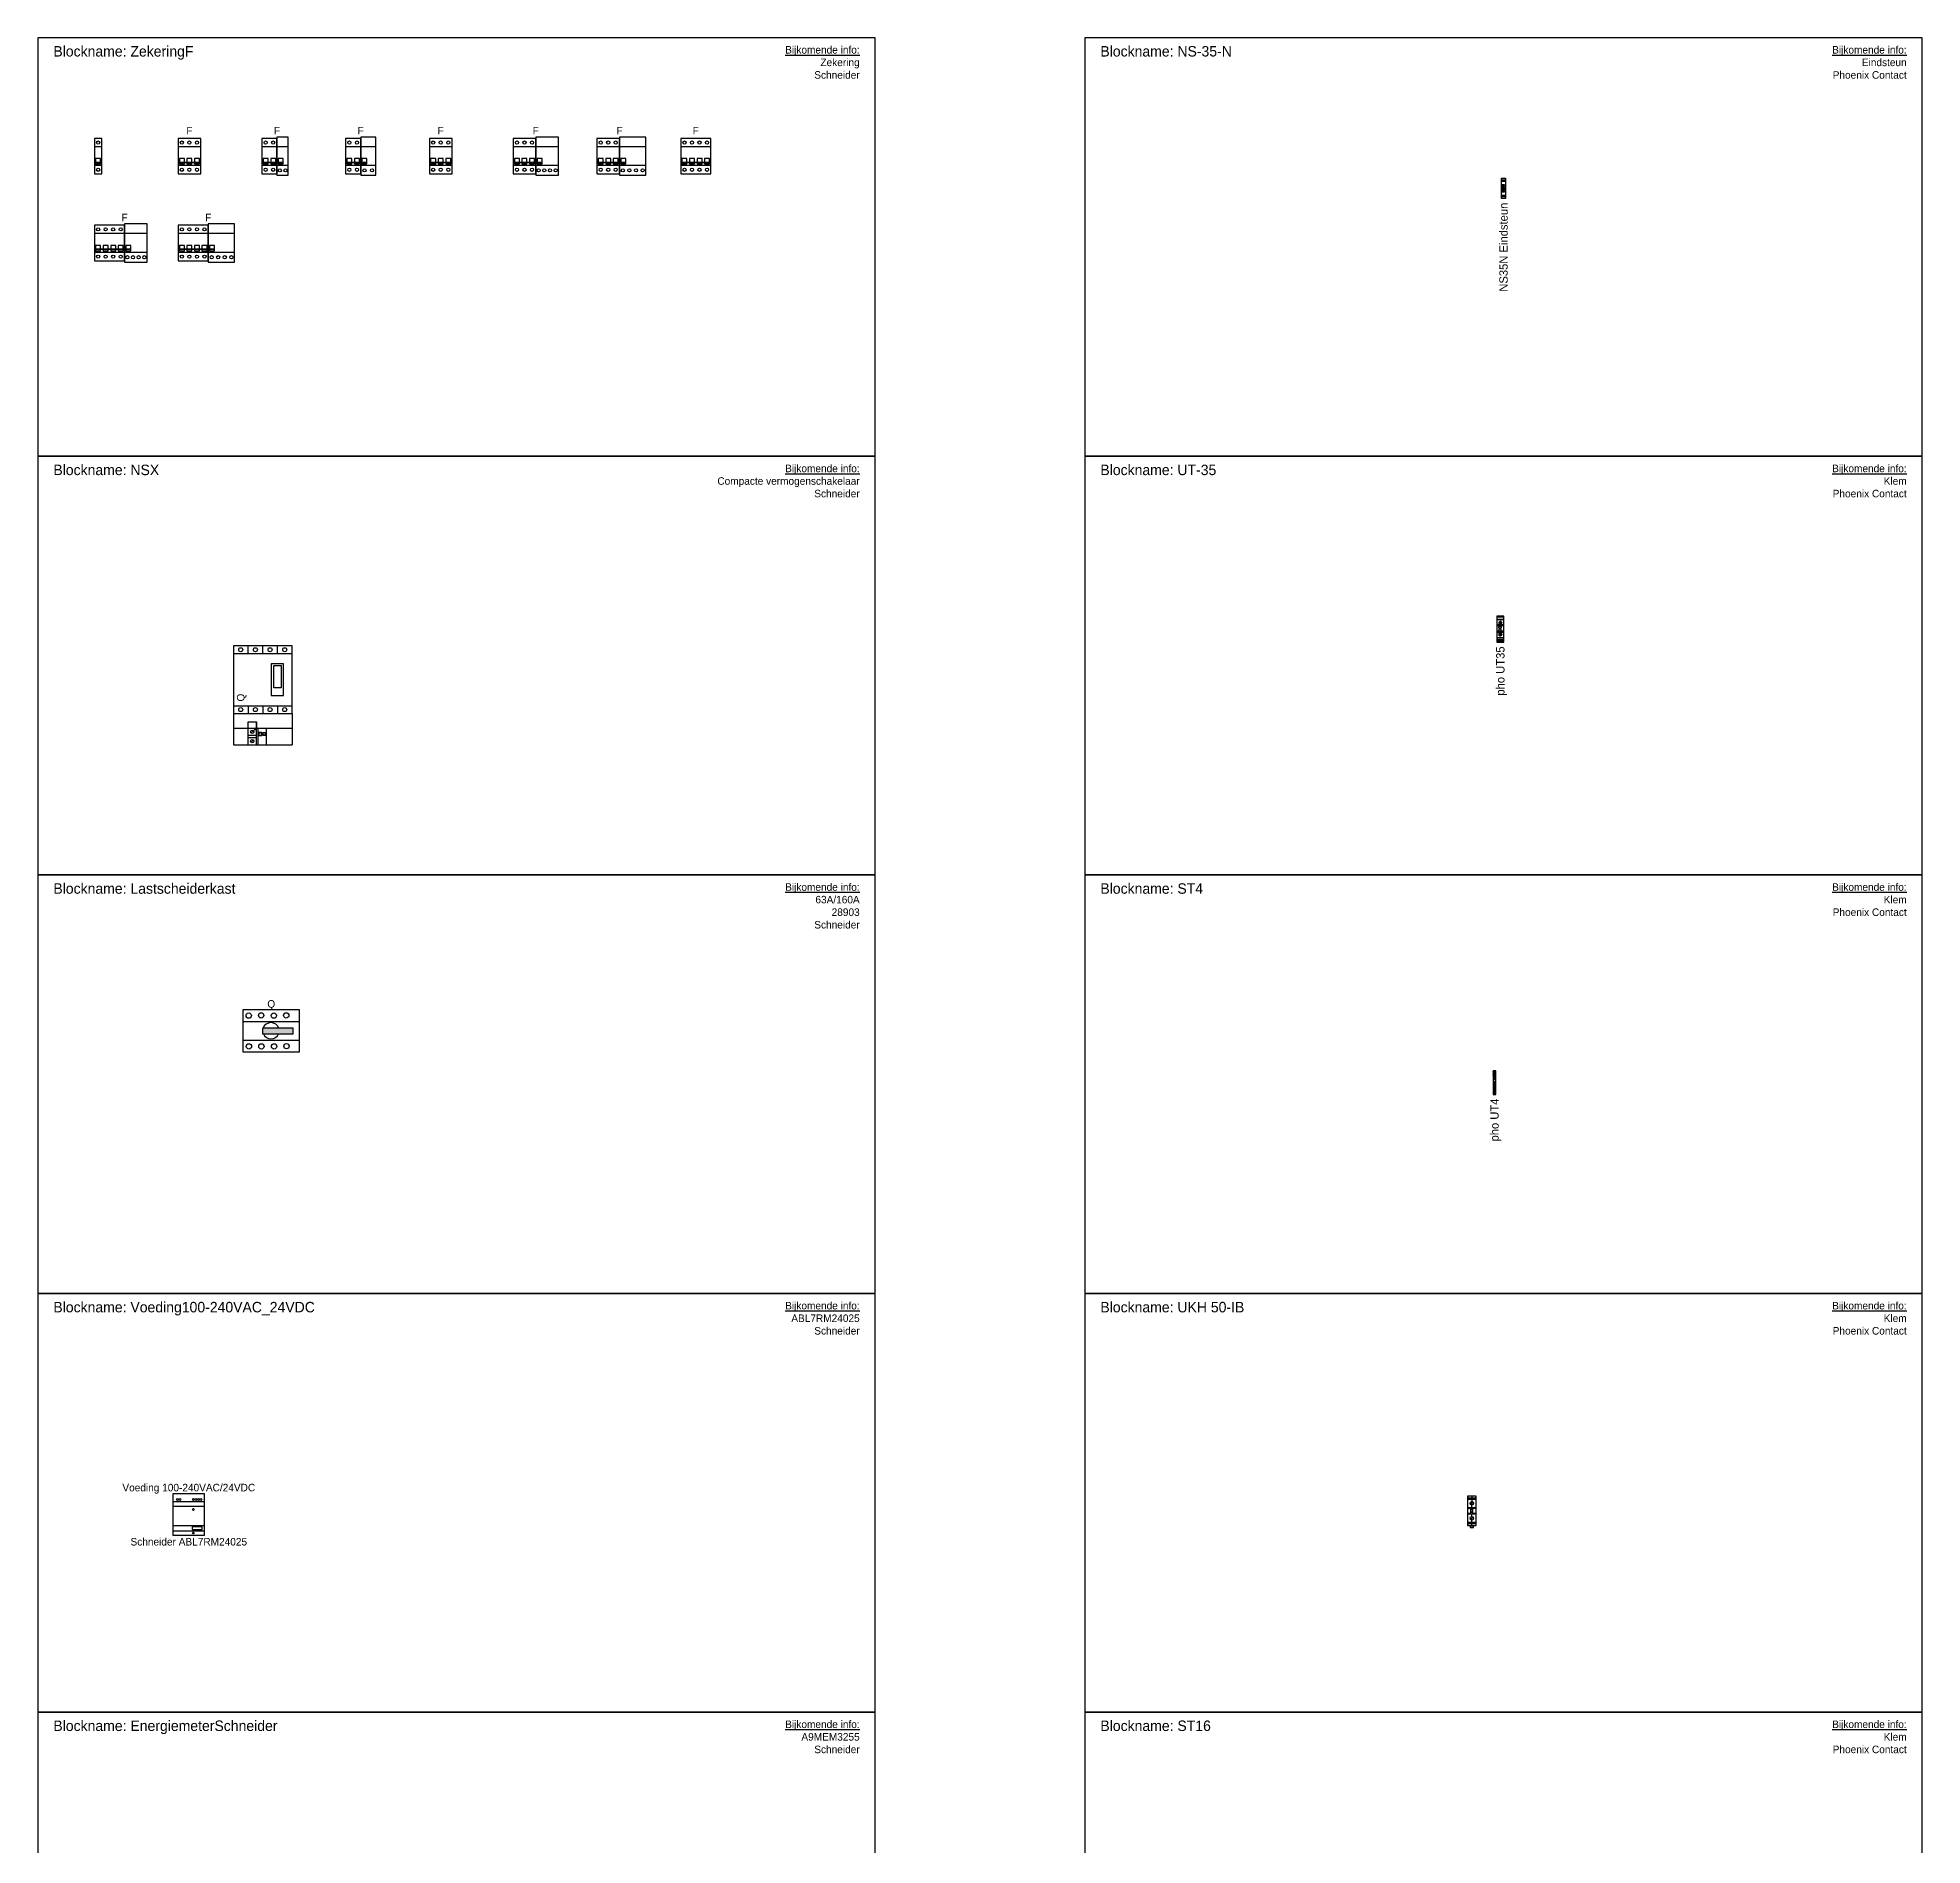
# Model space of a CAD drawing. Header units: millimetres. Extents: x -7152 to 5843, y -5056 to 10205.
# Drawn here: x 0 to 450, y 3768.2 to 4200 of the extents above; entities that cross this region are included whole.
import ezdxf
from ezdxf.enums import TextEntityAlignment as Align

# ---------------------------------------------------------------- set-up
doc = ezdxf.new("R2010")
doc.units = ezdxf.units.MM
doc.linetypes.add('DOT', pattern=[0.639474, 0, -0.319737, 0, -0.319737])
doc.styles.get("Standard").update_dxf_attribs({"font": 'isoplus.shx'})
doc.styles.add('T25', font='isoplus', dxfattribs={"height": 2.5})

# ---------------------------------------------------------------- blocks, each defined once
blk = doc.blocks.new('UT-35')
at = {"color": 7}
for p, q in [((1.6, 2.89), (0, 2.89)), ((0, 2.43), (1.6, 2.43)), ((1.6, 0.79), (0, 0.79)), ((0.53, 1.38), (0.53, 1.38)), ((0.99, 1.84), (0.99, 1.84)), ((1.07, 1.75), (1.07, 1.75)), ((1.6, -0.49), (0, -0.49)), ((1.6, -0.77), (0, -0.77)), ((0, -1.95), (1.6, -1.95)), ((1.6, -2.13), (0, -2.13)), ((0, -2.45), (1.6, -2.45)), ((1.6, -2.81), (0, -2.81)), ((0.53, -1.45), (0.53, -1.45)), ((0.61, -1.54), (0.61, -1.54)), ((0.99, -0.99), (0.99, -0.99)), ((1.07, -1.08), (1.07, -1.08))]:
    blk.add_line(p, q, dxfattribs=at)
for points in [[(0, -3.11), (1.6, -3.11), (1.6, 3.11), (0, 3.11)], [(0.46, 0.25), (0.46, 0.7), (1.03, 0.7), (1.03, 0.25)], [(0.46, -0.4), (1.03, -0.4), (1.03, 0.05), (0.46, 0.05)]]:
    blk.add_lwpolyline(points, close=True, dxfattribs=at)
blk.add_lwpolyline([(1.6, 2.25), (0, 2.25), (0, 1.9), (0, 1.11), (1.6, 1.11)], dxfattribs=at)
for points in [[(0.99, 1.84, 0.831539), (0.53, 1.38)], [(0.99, -0.99, 0.831539), (0.53, -1.45)], [(0.61, -1.54, 0.831539), (1.07, -1.08)]]:
    blk.add_lwpolyline(points, format="xyb", close=True, dxfattribs=at)
blk.add_lwpolyline([(0.61, 1.29), (0.61, 1.29, 0.831539), (1.07, 1.75), (0.61, 1.29)], format="xyb", dxfattribs=at)
for centre in [(0.8, 1.57), (0.8, -1.26)]:
    blk.add_circle(centre, 0.33, dxfattribs=at)
blk = doc.blocks.new('ST-4')
at = {"color": 7, "linetype": 'DOT'}
blk.add_line((0, 1.74), (0, 2.8), dxfattribs=at)
at = {"color": 7}
for p, q in [((0, 2.56), (0.62, 2.56)), ((0.62, 0.94), (0, 0.94)), ((0, 0.79), (0.62, 0.79)), ((0, 0.79), (0.62, 0.79)), ((0, 0.24), (0.62, 0.24)), ((0, 0.1), (0.62, 0.1)), ((0.02, 2.14), (0.02, 2.08)), ((0.49, 1.42), (0.12, 1.42)), ((0.49, 1.31), (0.12, 1.31)), ((0.51, 2.14), (0.51, 1.83)), ((0.51, 2.08), (0.62, 2.08)), ((0, -0.98), (0.62, -0.98)), ((0.62, -2.56), (0, -2.56)), ((0.02, -2.09), (0.02, -2.15)), ((0.55, -0.39), (0.07, -0.39)), ((0.07, -1.5), (0.55, -1.5)), ((0.49, -1.31), (0.12, -1.31)), ((0.49, -1.43), (0.12, -1.43)), ((0.51, -2.15), (0.51, -1.84)), ((0.51, -2.09), (0.62, -2.09))]:
    blk.add_line(p, q, dxfattribs=at)
for points in [[(0.62, 2.8), (0, 2.8), (0, -2.8), (0.62, -2.8)], [(0.55, 1.53), (0.07, 1.53), (0.07, 1.08), (0.55, 1.08)], [(0.07, -1.27), (0.07, -1.09), (0.55, -1.09), (0.55, -1.54), (0.07, -1.54)]]:
    blk.add_lwpolyline(points, close=True, dxfattribs=at)
for points in [[(0.61, 2.26, 0.81868), (0.02, 2.14), (0.14, 2.14)], [(0.14, 2.08), (0.02, 2.08, 0.81868), (0.61, 1.96)], [(0.62, 2.14), (0.51, 2.14, 0.414214), (0.36, 2.29), (0.29, 2.29, 0.414214), (0.14, 2.14), (0.14, 1.86, 0.04037), (0.18, 1.83), (0.51, 1.83)], [(0.61, -1.97, 0.81868), (0.02, -2.09), (0.14, -2.09)], [(0.14, -2.15), (0.02, -2.15, 0.81868), (0.61, -2.27)], [(0.51, -1.84), (0.18, -1.84, 0.04037), (0.14, -1.86), (0.14, -2.15, 0.414214), (0.29, -2.29), (0.36, -2.29, 0.414214), (0.51, -2.15), (0.62, -2.15)]]:
    blk.add_lwpolyline(points, format="xyb", dxfattribs=at)
for points in [[(0.55, 1.49), (0.12, 1.49), (0.07, 1.49)], [(0.49, 1.49), (0.49, 1.2), (0.12, 1.2), (0.12, 1.49)], [(0.62, -0.08), (0.55, -0.08), (0.43, -0.08), (0.18, -0.08), (0.07, -0.08), (0, -0.08)], [(0, -0.88), (0.07, -0.88), (0.18, -0.88), (0.43, -0.88), (0.55, -0.88)], [(0.55, -0.08), (0.55, -0.46), (0.07, -0.46), (0.07, -0.08)], [(0.07, -0.88), (0.07, -0.49), (0.55, -0.49), (0.55, -0.88), (0.62, -0.88)], [(0.43, -0.56), (0.43, -0.51), (0.18, -0.51), (0.18, -0.56), (0.07, -0.56)], [(0.12, -1.5), (0.12, -1.2), (0.49, -1.2), (0.49, -1.5)], [(0.18, -0.39), (0.18, -0.45), (0.43, -0.45), (0.43, -0.39)], [(0.55, -0.56), (0.43, -0.56), (0.18, -0.56)]]:
    blk.add_lwpolyline(points, dxfattribs=at)
for points in [[(0.41, -0.12), (0.2, -0.12, 0.414214), (0.19, -0.13), (0.19, -0.34, 0.414214), (0.2, -0.35), (0.41, -0.35, 0.414214), (0.42, -0.34), (0.42, -0.13, 0.414214)], [(0.42, -0.82), (0.42, -0.61, 0.414214), (0.41, -0.6), (0.2, -0.6, 0.414214), (0.19, -0.61), (0.19, -0.82, 0.414214), (0.2, -0.83), (0.41, -0.83, 0.414214)]]:
    blk.add_lwpolyline(points, format="xyb", close=True, dxfattribs=at)
blk = doc.blocks.new('UKH 50-IB')
at = {"color": 7}
for p, q in [((2.02, 0.71), (0, 0.71)), ((0, 0.65), (0.76, 0.65)), ((0.05, 3.38), (0.05, 2.78)), ((0.05, 3.13), (1.97, 3.13)), ((0.05, 2.98), (1.97, 2.98)), ((0.05, 2.81), (1.97, 2.81)), ((0.67, 1.53), (1.26, 2.12)), ((0.76, 1.44), (1.35, 2.03)), ((0.76, -0.71), (0.76, 0.71)), ((1.01, 3.52), (1.01, 2.2)), ((1.01, 0.71), (1.01, 1.36)), ((1.26, -0.71), (1.26, 0.71)), ((1.26, 0.65), (2.02, 0.65)), ((1.97, 3.38), (1.97, 2.78)), ((0.76, -0.66), (0, -0.66)), ((0, -0.71), (2.02, -0.71)), ((0.05, -2.78), (0.05, -3.38)), ((1.97, -2.81), (0.05, -2.81)), ((1.97, -2.98), (0.05, -2.98)), ((1.97, -3.13), (0.05, -3.13)), ((0.67, -2.03), (1.26, -1.44)), ((0.76, -2.12), (1.35, -1.53)), ((1.01, -1.36), (1.01, -0.71)), ((1.01, -3.53), (1.01, -2.2)), ((2.02, -0.66), (1.26, -0.66)), ((1.97, -2.78), (1.97, -3.38))]:
    blk.add_line(p, q, dxfattribs=at)
at = {"color": 20}
blk.add_line((1.41, -3.7), (0.61, -3.7), dxfattribs=at)
at = {"color": 7}
blk.add_lwpolyline([(0, 3.52), (0, 1.46), (0, -3.53), (2.02, -3.53), (2.02, 3.52)], close=True, dxfattribs=at)
at = {"color": 20}
blk.add_lwpolyline([(0.61, -3.53), (0.61, -3.99), (1.41, -3.99), (1.41, -3.53)], dxfattribs=at)
at = {"color": 7}
for centre in [(1.01, 1.78), (1.01, -1.78)]:
    blk.add_circle(centre, 0.425, dxfattribs=at)
for radius, start, end in [(0.35, 44.4153, 135.5847), (0.26, 15.9424, 164.0576), (0.26, 195.9424, 344.0576), (0.35, 224.4153, 315.5847)]:
    blk.add_arc((1.01, 0), radius, start, end, dxfattribs=at)
blk = doc.blocks.new('NS-35-N')
at = {"color": 7}
for p, q in [((0, 4.46), (0.95, 4.46)), ((0, 4.14), (0.95, 4.14)), ((0.95, 0.72), (0, 0.72)), ((0.95, 0.4), (0, 0.4)), ((0.18, 2.48), (0.77, 2.48)), ((0.77, 2.38), (0.18, 2.38))]:
    blk.add_line(p, q, dxfattribs=at)
for points in [[(0, 0), (0, 4.86), (0.95, 4.86), (0.95, 0)], [(0.62, 2.95), (0.62, 3.28), (0.62, 3.28), (0.62, 3.28), (0.62, 3.3), (0.33, 3.3), (0.33, 3.28), (0.33, 3.28), (0.33, 3.28), (0.33, 2.95), (0.33, 2.95), (0.33, 2.93), (0.62, 2.93), (0.62, 2.95)], [(0.33, 1.91), (0.33, 1.58), (0.33, 1.58), (0.33, 1.58), (0.33, 1.56), (0.62, 1.56), (0.62, 1.58), (0.62, 1.58), (0.62, 1.58), (0.62, 1.91), (0.62, 1.91), (0.62, 1.93), (0.33, 1.93), (0.33, 1.91)]]:
    blk.add_lwpolyline(points, close=True, dxfattribs=at)
for points in [[(0, 3.43), (0.1, 3.43), (0.1, 2.83), (0, 2.83)], [(0, 2.03), (0.1, 2.03), (0.1, 1.43), (0, 1.43)], [(0.95, 3.43), (0.85, 3.43), (0.85, 2.83), (0.95, 2.83)], [(0.95, 2.03), (0.85, 2.03), (0.85, 1.43), (0.95, 1.43)]]:
    blk.add_lwpolyline(points, dxfattribs=at)
for radius in [0.336, 0.3]:
    blk.add_circle((0.48, 2.43), radius, dxfattribs=at)
blk = doc.blocks.new('Voeding100-240VAC_24VDC')
at = {"linetype": 'Continuous'}
for p, q in [((0, 3.12), (7.41, 3.12)), ((0, 1.99), (7.41, 1.99)), ((0, -2.63), (7.41, -2.63)), ((0, -3.87), (7.41, -3.87))]:
    blk.add_line(p, q, dxfattribs=at)
for points in [[(0, 5), (7.4, 5), (7.4, -5), (0, -5)], [(4.48, -3.58), (6.87, -3.58), (6.87, -2.92), (4.48, -2.92)]]:
    blk.add_lwpolyline(points, close=True, dxfattribs=at)
for centre in [(0.96, 3.59), (1.56, 3.59), (4.79, 3.59), (4.79, 1.19), (5.39, 3.59), (5.99, 3.59), (6.59, 3.59), (4.79, -4.43)]:
    blk.add_circle(centre, 0.216, dxfattribs=at)
at = {"color": 1, "linetype": 'Continuous'}
blk.add_attdef('NAAMB', text='', height=1.8, dxfattribs=at).set_placement((3.7, 5), align=Align.BOTTOM_CENTER)
blk.add_attdef('NAAMO', text='', height=1.8, dxfattribs=at).set_placement((3.7, -5.6), align=Align.TOP_CENTER)
blk = doc.blocks.new('iC60H-1P')
at = {"color": 0}
for p, q in [((1.8, 2.25), (0, 2.25)), ((1.8, -2.25), (0, -2.25))]:
    blk.add_line(p, q, dxfattribs=at)
blk.add_lwpolyline([(0, -4.25), (1.8, -4.25), (1.8, 4.25), (0, 4.25)], close=True, dxfattribs=at)
at = {"color": 0, "const_width": 0.4}
blk.add_lwpolyline([(0.3, -1.5), (1.5, -1.5)], dxfattribs=at)
at = {"color": 0, "linetype": 'Continuous'}
blk.add_lwpolyline([(0.3, -1.87), (1.5, -1.87), (1.5, -0.58), (0.3, -0.58)], close=True, dxfattribs=at)
at = {"color": 0}
for centre in [(0.9, 3.25), (0.9, -3.25)]:
    blk.add_circle(centre, 0.375, dxfattribs=at)
blk = doc.blocks.new('*U305')
at = {"color": 7}
blk.add_blockref('iC60H-1P', (0, 0), dxfattribs=at)
at = {"linetype": 'Continuous'}
blk.add_blockref('iC60H-1P', (0, 0), dxfattribs=at)
at = {"color": 1, "linetype": 'Continuous'}
blk.add_attdef('F1PBV', text='', height=1.8, rotation=90, dxfattribs=at).set_placement((0.9, 5.25), align=Align.MIDDLE_LEFT)
blk.add_attdef('F1PBH', text='', height=1.8, dxfattribs=at).set_placement((0.9, 4.65), align=Align.BOTTOM_CENTER)
blk.add_attdef('F1POH', text='', height=1.8, dxfattribs=at).set_placement((0.9, -5.25), align=Align.TOP_CENTER)
blk.add_attdef('F1POV', text='', height=1.8, rotation=90, dxfattribs=at).set_placement((0.9, -5.25), align=Align.MIDDLE_RIGHT)
blk = doc.blocks.new('iC60H-3P')
at = {"color": 0}
for p, q in [((5.4, 2.25), (0, 2.25)), ((5.4, -2.25), (0, -2.25))]:
    blk.add_line(p, q, dxfattribs=at)
blk.add_lwpolyline([(0, -4.25), (5.4, -4.25), (5.4, 4.25), (0, 4.25)], close=True, dxfattribs=at)
at = {"color": 0, "const_width": 0.4}
blk.add_lwpolyline([(0.3, -1.5), (5.1, -1.5)], dxfattribs=at)
at = {"color": 0, "linetype": 'Continuous'}
for points in [[(0.3, -1.87), (1.5, -1.87), (1.5, -0.58), (0.3, -0.58)], [(2.1, -1.87), (3.3, -1.87), (3.3, -0.58), (2.1, -0.58)], [(3.9, -1.87), (5.1, -1.87), (5.1, -0.58), (3.9, -0.58)]]:
    blk.add_lwpolyline(points, close=True, dxfattribs=at)
at = {"color": 0}
for centre in [(0.9, 3.25), (2.7, 3.25), (4.5, 3.25), (0.9, -3.25), (2.7, -3.25), (4.5, -3.25)]:
    blk.add_circle(centre, 0.375, dxfattribs=at)
blk = doc.blocks.new('*U308')
at = {"color": 7}
blk.add_blockref('iC60H-3P', (0, 0), dxfattribs=at)
at = {"color": 1, "linetype": 'Continuous'}
blk.add_attdef('F3PBV', text='', height=1.8, rotation=90, dxfattribs=at).set_placement((2.7, 5.25), align=Align.MIDDLE_LEFT)
blk.add_attdef('F3PBH', text='', height=1.8, dxfattribs=at).set_placement((2.7, 4.65), align=Align.BOTTOM_CENTER)
blk.add_attdef('F3POH', text='', height=1.8, dxfattribs=at).set_placement((2.7, -5.25), align=Align.TOP_CENTER)
blk.add_attdef('F3POV', text='', height=1.8, rotation=90, dxfattribs=at).set_placement((2.7, -5.25), align=Align.MIDDLE_RIGHT)
blk = doc.blocks.new('iC60H-2P')
at = {"color": 0}
for p, q in [((3.6, 2.25), (0, 2.25)), ((3.6, -2.25), (0, -2.25))]:
    blk.add_line(p, q, dxfattribs=at)
blk.add_lwpolyline([(0, -4.25), (3.6, -4.25), (3.6, 4.25), (0, 4.25)], close=True, dxfattribs=at)
at = {"color": 0, "const_width": 0.4}
blk.add_lwpolyline([(0.3, -1.5), (3.3, -1.5)], dxfattribs=at)
at = {"color": 0, "linetype": 'Continuous'}
for points in [[(0.3, -1.87), (1.5, -1.87), (1.5, -0.58), (0.3, -0.58)], [(2.1, -1.87), (3.3, -1.87), (3.3, -0.58), (2.1, -0.58)]]:
    blk.add_lwpolyline(points, close=True, dxfattribs=at)
at = {"color": 0}
for centre in [(0.9, 3.25), (2.7, 3.25), (0.9, -3.25), (2.7, -3.25)]:
    blk.add_circle(centre, 0.375, dxfattribs=at)
blk = doc.blocks.new('iC60-25A-2P')
at = {"color": 0}
for p, q in [((2.7, 2.25), (0, 2.25)), ((2.7, -2.25), (0, -2.25))]:
    blk.add_line(p, q, dxfattribs=at)
blk.add_lwpolyline([(0, -4.55), (2.7, -4.55), (2.7, 4.55), (0, 4.55)], close=True, dxfattribs=at)
at = {"color": 0, "const_width": 0.4}
blk.add_lwpolyline([(0.3, -1.5), (1.5, -1.5)], dxfattribs=at)
at = {"color": 0, "linetype": 'Continuous'}
blk.add_lwpolyline([(0.3, -1.87), (1.5, -1.87), (1.5, -0.58), (0.3, -0.58)], close=True, dxfattribs=at)
at = {"color": 0}
for centre in [(0.68, -3.4), (2.03, -3.4)]:
    blk.add_circle(centre, 0.375, dxfattribs=at)
blk = doc.blocks.new('*U306')
at = {"color": 0}
blk.add_blockref('iC60-25A-2P', (3.6, 0), dxfattribs=at)
at = {"color": 7}
blk.add_blockref('iC60H-2P', (0, 0), dxfattribs=at)
at = {"color": 1, "linetype": 'Continuous'}
blk.add_attdef('F2PBVDK', text='', height=1.8, rotation=90, dxfattribs=at).set_placement((3.6, 5.25), align=Align.MIDDLE_LEFT)
blk.add_attdef('F2PBHDK', text='', height=1.8, dxfattribs=at).set_placement((3.6, 4.65), align=Align.BOTTOM_CENTER)
blk.add_attdef('F2POHDK', text='', height=1.8, dxfattribs=at).set_placement((3.6, -5.25), align=Align.TOP_CENTER)
blk.add_attdef('F2POVDK', text='', height=1.8, rotation=90, dxfattribs=at).set_placement((3.6, -5.25), align=Align.MIDDLE_RIGHT)
blk = doc.blocks.new('iC60A-2p-40A-63A')
at = {"color": 0}
for p, q in [((3.6, 2.25), (0, 2.25)), ((3.6, -2.25), (0, -2.25))]:
    blk.add_line(p, q, dxfattribs=at)
blk.add_lwpolyline([(0, -4.55), (3.6, -4.55), (3.6, 4.55), (0, 4.55)], close=True, dxfattribs=at)
at = {"color": 0, "const_width": 0.4}
blk.add_lwpolyline([(0.3, -1.5), (1.5, -1.5)], dxfattribs=at)
at = {"color": 0, "linetype": 'Continuous'}
blk.add_lwpolyline([(0.3, -1.87), (1.5, -1.87), (1.5, -0.58), (0.3, -0.58)], close=True, dxfattribs=at)
at = {"color": 0}
for centre in [(0.9, -3.4), (2.7, -3.4)]:
    blk.add_circle(centre, 0.375, dxfattribs=at)
blk = doc.blocks.new('*U307')
at = {"color": 7}
for name, p in [('iC60A-2p-40A-63A', (3.6, 0)), ('iC60H-2P', (0, 0))]:
    blk.add_blockref(name, p, dxfattribs=at)
at = {"color": 1, "linetype": 'Continuous'}
blk.add_attdef('F2PBVDG', text='', height=1.8, rotation=90, dxfattribs=at).set_placement((3.6, 5.25), align=Align.MIDDLE_LEFT)
blk.add_attdef('F2PBHDG', text='', height=1.8, dxfattribs=at).set_placement((3.6, 4.65), align=Align.BOTTOM_CENTER)
blk.add_attdef('F2POHDG', text='', height=1.8, dxfattribs=at).set_placement((3.6, -5.25), align=Align.TOP_CENTER)
blk.add_attdef('F2POVDG', text='', height=1.8, rotation=90, dxfattribs=at).set_placement((3.6, -5.25), align=Align.MIDDLE_RIGHT)
blk = doc.blocks.new('iC60-25A-3P')
at = {"linetype": 'Continuous'}
h = blk.add_hatch(dxfattribs=at)
h.set_pattern_fill('ANGLE', color=253)
h.set_pattern_definition([(0, (0, 0), (0, 6.985), [5.08, -1.905]), (90, (0, 0), (-6.985, 4e-16), [5.08, -1.905])])
h.paths.add_polyline_path([(1.05, -3.4, 1), (0.3, -3.4, 1)])
at = {"color": 0}
for p, q in [((5.4, 2.25), (0, 2.25)), ((5.4, -2.25), (0, -2.25))]:
    blk.add_line(p, q, dxfattribs=at)
blk.add_lwpolyline([(0, -4.55), (5.4, -4.55), (5.4, 4.55), (0, 4.55)], close=True, dxfattribs=at)
at = {"color": 0, "const_width": 0.4}
blk.add_lwpolyline([(0.3, -1.5), (1.5, -1.5)], dxfattribs=at)
at = {"color": 0, "linetype": 'Continuous'}
blk.add_lwpolyline([(0.3, -1.87), (1.5, -1.87), (1.5, -0.58), (0.3, -0.58)], close=True, dxfattribs=at)
at = {"color": 0}
for centre in [(0.68, -3.4), (2.03, -3.4), (3.38, -3.4), (4.73, -3.4)]:
    blk.add_circle(centre, 0.375, dxfattribs=at)
blk = doc.blocks.new('*U309')
at = {"color": 7}
for name, p in [('iC60-25A-3P', (5.4, 0)), ('iC60H-3P', (0, 0))]:
    blk.add_blockref(name, p, dxfattribs=at)
at = {"color": 1, "linetype": 'Continuous'}
blk.add_attdef('F3PBVDK', text='', height=1.8, rotation=90, dxfattribs=at).set_placement((5.4, 5.25), align=Align.MIDDLE_LEFT)
blk.add_attdef('F3PBHDK', text='', height=1.8, dxfattribs=at).set_placement((5.4, 4.65), align=Align.BOTTOM_CENTER)
blk.add_attdef('F3POHDK', text='', height=1.8, dxfattribs=at).set_placement((5.4, -5.25), align=Align.TOP_CENTER)
blk.add_attdef('F3POVDK', text='', height=1.8, rotation=90, dxfattribs=at).set_placement((5.4, -5.25), align=Align.MIDDLE_RIGHT)
blk = doc.blocks.new('iC60A-39-40A-63A')
at = {"color": 0}
for p, q in [((6.3, 2.25), (0, 2.25)), ((6.3, -2.25), (0, -2.25))]:
    blk.add_line(p, q, dxfattribs=at)
blk.add_lwpolyline([(0, -4.55), (6.3, -4.55), (6.3, 4.55), (0, 4.55)], close=True, dxfattribs=at)
at = {"color": 0, "const_width": 0.4}
blk.add_lwpolyline([(0.3, -1.5), (1.5, -1.5)], dxfattribs=at)
at = {"color": 0, "linetype": 'Continuous'}
blk.add_lwpolyline([(0.3, -1.87), (1.5, -1.87), (1.5, -0.58), (0.3, -0.58)], close=True, dxfattribs=at)
at = {"color": 0}
for centre in [(0.79, -3.4), (2.36, -3.4), (3.94, -3.4), (5.51, -3.4)]:
    blk.add_circle(centre, 0.375, dxfattribs=at)
blk = doc.blocks.new('*U304')
at = {"color": 7, "linetype": 'Continuous'}
blk.add_blockref('iC60A-39-40A-63A', (5.4, 0), dxfattribs=at)
at = {"color": 7}
blk.add_blockref('iC60H-3P', (0, 0), dxfattribs=at)
at = {"color": 1, "linetype": 'Continuous'}
blk.add_attdef('F3PBVDG', text='', height=1.8, rotation=90, dxfattribs=at).set_placement((5.4, 5.25), align=Align.MIDDLE_LEFT)
blk.add_attdef('F3PBHDG', text='', height=1.8, dxfattribs=at).set_placement((5.4, 4.65), align=Align.BOTTOM_CENTER)
blk.add_attdef('F3POHDG', text='', height=1.8, dxfattribs=at).set_placement((5.4, -5.25), align=Align.TOP_CENTER)
blk.add_attdef('F3POVDG', text='', height=1.8, rotation=90, dxfattribs=at).set_placement((5.4, -5.25), align=Align.MIDDLE_RIGHT)
blk = doc.blocks.new('iC60H-4P')
at = {"color": 0}
for p, q in [((7.2, 2.25), (0, 2.25)), ((7.2, -2.25), (0, -2.25))]:
    blk.add_line(p, q, dxfattribs=at)
blk.add_lwpolyline([(0, -4.25), (7.2, -4.25), (7.2, 4.25), (0, 4.25)], close=True, dxfattribs=at)
at = {"color": 0, "const_width": 0.4}
blk.add_lwpolyline([(0.3, -1.5), (6.9, -1.5)], dxfattribs=at)
at = {"color": 0, "linetype": 'Continuous'}
for points in [[(0.3, -1.87), (1.5, -1.87), (1.5, -0.58), (0.3, -0.58)], [(2.1, -1.87), (3.3, -1.87), (3.3, -0.58), (2.1, -0.58)], [(3.9, -1.87), (5.1, -1.87), (5.1, -0.58), (3.9, -0.58)], [(5.7, -1.87), (6.9, -1.87), (6.9, -0.58), (5.7, -0.58)]]:
    blk.add_lwpolyline(points, close=True, dxfattribs=at)
at = {"color": 0}
for centre in [(0.9, 3.25), (2.7, 3.25), (4.5, 3.25), (6.3, 3.25), (0.9, -3.25), (2.7, -3.25), (4.5, -3.25), (6.3, -3.25)]:
    blk.add_circle(centre, 0.375, dxfattribs=at)
blk = doc.blocks.new('*U310')
at = {"color": 7}
blk.add_blockref('iC60H-4P', (0, 0), dxfattribs=at)
at = {"color": 1, "linetype": 'Continuous'}
blk.add_attdef('F4PBV', text='', height=1.8, rotation=90, dxfattribs=at).set_placement((3.6, 5.25), align=Align.MIDDLE_LEFT)
blk.add_attdef('F4PBH', text='', height=1.8, dxfattribs=at).set_placement((3.6, 4.65), align=Align.BOTTOM_CENTER)
blk.add_attdef('F4POH', text='', height=1.8, dxfattribs=at).set_placement((3.6, -5.25), align=Align.TOP_CENTER)
blk.add_attdef('F4POV', text='', height=1.8, rotation=90, dxfattribs=at).set_placement((3.6, -5.25), align=Align.MIDDLE_RIGHT)
blk = doc.blocks.new('iC60-25A-4P')
at = {"color": 0}
for p, q in [((5.4, 2.25), (0, 2.25)), ((5.4, -2.25), (0, -2.25))]:
    blk.add_line(p, q, dxfattribs=at)
blk.add_lwpolyline([(0, -4.55), (5.4, -4.55), (5.4, 4.55), (0, 4.55)], close=True, dxfattribs=at)
at = {"color": 0, "const_width": 0.4}
blk.add_lwpolyline([(0.3, -1.5), (1.5, -1.5)], dxfattribs=at)
at = {"color": 0, "linetype": 'Continuous'}
blk.add_lwpolyline([(0.3, -1.87), (1.5, -1.87), (1.5, -0.58), (0.3, -0.58)], close=True, dxfattribs=at)
at = {"color": 0}
for centre in [(0.68, -3.4), (2.03, -3.4), (3.38, -3.4), (4.73, -3.4)]:
    blk.add_circle(centre, 0.375, dxfattribs=at)
blk = doc.blocks.new('*U311')
at = {"color": 0}
blk.add_blockref('iC60-25A-4P', (7.2, 0), dxfattribs=at)
at = {"color": 7}
blk.add_blockref('iC60H-4P', (0, 0), dxfattribs=at)
at = {"color": 1, "linetype": 'Continuous'}
blk.add_attdef('F4PBVDK', text='', height=1.8, rotation=90, dxfattribs=at).set_placement((7.2, 5.25), align=Align.MIDDLE_LEFT)
blk.add_attdef('F4PBHDK', text='', height=1.8, dxfattribs=at).set_placement((7.2, 4.65), align=Align.BOTTOM_CENTER)
blk.add_attdef('F4POHDK', text='', height=1.8, dxfattribs=at).set_placement((7.2, -5.25), align=Align.TOP_CENTER)
blk.add_attdef('F4POVDK', text='', height=1.8, rotation=90, dxfattribs=at).set_placement((7.2, -5.25), align=Align.MIDDLE_RIGHT)
blk = doc.blocks.new('iC60A-4p-40A-63A')
at = {"color": 0}
for p, q in [((6.3, 2.25), (0, 2.25)), ((6.3, -2.25), (0, -2.25))]:
    blk.add_line(p, q, dxfattribs=at)
blk.add_lwpolyline([(0, -4.55), (6.3, -4.55), (6.3, 4.55), (0, 4.55)], close=True, dxfattribs=at)
at = {"color": 0, "const_width": 0.4}
blk.add_lwpolyline([(0.3, -1.5), (1.5, -1.5)], dxfattribs=at)
at = {"color": 0, "linetype": 'Continuous'}
blk.add_lwpolyline([(0.3, -1.87), (1.5, -1.87), (1.5, -0.58), (0.3, -0.58)], close=True, dxfattribs=at)
at = {"color": 0}
for centre in [(0.79, -3.4), (2.36, -3.4), (3.94, -3.4), (5.51, -3.4)]:
    blk.add_circle(centre, 0.375, dxfattribs=at)
blk = doc.blocks.new('*U312')
at = {"color": 0}
blk.add_blockref('iC60A-4p-40A-63A', (7.2, 0), dxfattribs=at)
at = {"color": 7}
blk.add_blockref('iC60H-4P', (0, 0), dxfattribs=at)
at = {"color": 1, "linetype": 'Continuous'}
blk.add_attdef('F4PBVDG', text='', height=1.8, rotation=90, dxfattribs=at).set_placement((7.2, 5.25), align=Align.MIDDLE_LEFT)
blk.add_attdef('F4PBHDG', text='', height=1.8, dxfattribs=at).set_placement((7.2, 4.65), align=Align.BOTTOM_CENTER)
blk.add_attdef('F4POHDG', text='', height=1.8, dxfattribs=at).set_placement((7.2, -5.25), align=Align.TOP_CENTER)
blk.add_attdef('F4POVDG', text='', height=1.8, rotation=90, dxfattribs=at).set_placement((7.2, -5.25), align=Align.MIDDLE_RIGHT)
blk = doc.blocks.new('*U380')
at = {"linetype": 'Continuous'}
h = blk.add_hatch(color=253, dxfattribs=at)
h.dxf.hatch_style = 1
h.paths.add_polyline_path([(4.65, -0.68), (12, -0.68), (12, 0.61), (4.65, 0.61)])
at = {"linetype": 'Continuous', "ltscale": 15}
for p, q in [((0, 2.25), (13.48, 2.25)), ((0, -2.25), (13.48, -2.25))]:
    blk.add_line(p, q, dxfattribs=at)
for points in [[(0, -5), (13.5, -5), (13.5, 5), (0, 5)], [(4.65, -0.68), (12, -0.68), (12, 0.61), (4.65, 0.61)]]:
    blk.add_lwpolyline(points, close=True, dxfattribs=at)
for centre in [(1.36, 3.66), (4.34, 3.69), (7.36, 3.64), (10.34, 3.69), (1.42, -3.71), (4.39, -3.71), (7.42, -3.71), (10.4, -3.65)]:
    blk.add_circle(centre, 0.636, dxfattribs=at)
for start, end in [(17.3159, 162.6841), (201.3137, 338.6863)]:
    blk.add_arc((6.68, 0.03), 1.95, start, end, dxfattribs=at)
at = {"color": 1, "linetype": 'Continuous'}
blk.add_attdef('INS160B', text='', height=1.8, dxfattribs=at).set_placement((6.75, 5), align=Align.BOTTOM_CENTER)
blk.add_attdef('INS160O', text='', height=1.8, dxfattribs=at).set_placement((6.75, -5.6), align=Align.TOP_CENTER)
blk = doc.blocks.new('*U388')
at = {"ltscale": 15}
for p, q in [((0, 14.3), (14, 14.3)), ((3.5, 14.3), (3.5, 16.1)), ((7, 14.3), (7, 16.1)), ((10.5, 14.3), (10.5, 16.1)), ((0, 1.8), (14, 1.8)), ((3.5, 1.8), (3.5, 0)), ((7, 1.8), (7, 0)), ((10.5, 1.8), (10.5, 0)), ((14, 0), (14, -7.5))]:
    blk.add_line(p, q, dxfattribs=at)
at = {"linetype": 'Continuous'}
blk.add_line((0, 0), (0, -7.5), dxfattribs=at)
blk.add_line((0, 0), (0, -7.5), dxfattribs=at)
at = {"color": 7}
for p, q in [((0, -3.5), (14, -3.5)), ((0, -3.5), (10.5, -3.5)), ((3.5, -7.5), (3.5, -2)), ((3.5, -2), (5.5, -2)), ((3.5, -7.5), (3.5, -2)), ((4.68, -4.14), (4.45, -4.44)), ((4.68, -4.14), (4.45, -4.44)), ((5.5, -7.5), (5.5, -2)), ((5.5, -7.5), (5.5, -3.5)), ((5.9, -7.5), (5.9, -3.5)), ((5.9, -7.5), (5.9, -3.5)), ((7.9, -7.5), (7.9, -3.5)), ((7.9, -7.5), (7.9, -3.5)), ((0, -7.5), (14, -7.5)), ((0, -7.5), (10.5, -7.5)), ((3.5, -5.25), (5.5, -5.25)), ((3.5, -5.25), (5.5, -5.25)), ((3.5, -5.75), (5.5, -5.75)), ((3.5, -5.75), (5.5, -5.75)), ((4.68, -6.39), (4.45, -6.69)), ((4.68, -6.39), (4.45, -6.69)), ((6.79, -4.61), (6.1, -4.61)), ((6.1, -4.61), (6.1, -5.3)), ((6.79, -4.61), (6.1, -4.61)), ((6.1, -4.61), (6.1, -5.3)), ((6.1, -5.3), (6.79, -5.3)), ((6.1, -5.3), (6.79, -5.3)), ((6.79, -5.3), (6.79, -4.61)), ((6.79, -5.3), (6.79, -4.61))]:
    blk.add_line(p, q, dxfattribs=at)
for p, q in [((3.5, -2), (5.5, -2)), ((5.5, -2), (5.5, -3.5))]:
    blk.add_line(p, q)
at = {"ltscale": 15}
blk.add_lwpolyline([(0, 0), (14, 0), (14, 16.1), (0, 16.1)], close=True, dxfattribs=at)
at = {"color": 7}
for points in [[(11.95, 11.85), (9.05, 11.85), (9.05, 4.25), (11.95, 4.25)], [(11.41, 6.13), (9.64, 6.13), (9.64, 11.45), (11.41, 11.45)], [(4.94, -3.68), (4.94, -3.87), (5.35, -3.87), (5.35, -3.68)], [(4.94, -3.68), (4.94, -3.87), (5.35, -3.87), (5.35, -3.68)], [(7.7, -4.61), (7.7, -5.3), (7.01, -5.3), (7.01, -4.61)], [(7.7, -4.61), (7.7, -5.3), (7.01, -5.3), (7.01, -4.61)]]:
    blk.add_lwpolyline(points, close=True, dxfattribs=at)
for points in [[(4.45, -4.44, 0.2, 0, 0), (4.31, -4.61, 0, 0, 0)], [(4.45, -4.44, 0.2, 0, 0), (4.31, -4.61, 0, 0, 0)], [(4.45, -6.69, 0.2, 0, 0), (4.31, -6.86, 0, 0, 0)], [(4.45, -6.69, 0.2, 0, 0), (4.31, -6.86, 0, 0, 0)]]:
    blk.add_lwpolyline(points, format="xyseb", dxfattribs=at)
for centre, radius in [((1.75, 15.2), 0.482), ((5.25, 15.2), 0.482), ((8.75, 15.2), 0.482), ((12.25, 15.2), 0.482), ((1.75, 0.9), 0.482), ((5.25, 0.9), 0.482), ((8.75, 0.9), 0.482), ((12.25, 0.9), 0.482), ((4.5, -4.38), 0.395), ((4.5, -4.38), 0.395), ((4.5, -6.62), 0.395), ((4.5, -6.62), 0.395)]:
    blk.add_circle(centre, radius, dxfattribs=at)
at = {"color": 7, "style": 'T25'}
for s, p in [('T', (6.44, -4.97)), ('T', (6.44, -4.97)), ('R', (7.36, -4.97)), ('R', (7.36, -4.97))]:
    blk.add_text(s, height=0.562, dxfattribs=at).set_placement(p, align=Align.MIDDLE_CENTER)
at = {"color": 1, "linetype": 'Continuous'}
blk.add_attdef('NUM', text='', height=1.8, rotation=90, dxfattribs=at).set_placement((1.75, 2.83), align=Align.MIDDLE_LEFT)

msp = doc.modelspace()

# ---------------------------------------------------------------- linework, layer by layer
at = {"color": 7}
for points in [[(0, 4100), (200, 4100), (200, 4200), (0, 4200)], [(250, 4100), (450, 4100), (450, 4200), (250, 4200)], [(0, 4000), (200, 4000), (200, 4100), (0, 4100)], [(250, 4000), (450, 4000), (450, 4100), (250, 4100)], [(0, 3900), (200, 3900), (200, 4000), (0, 4000)], [(250, 3900), (450, 3900), (450, 4000), (250, 4000)], [(0, 3800), (200, 3800), (200, 3900), (0, 3900)], [(250, 3800), (450, 3800), (450, 3900), (250, 3900)], [(0, 3700), (200, 3700), (200, 3800), (0, 3800)], [(250, 3700), (450, 3700), (450, 3800), (250, 3800)]]:
    msp.add_lwpolyline(points, close=True, dxfattribs=at)

# ---------------------------------------------------------------- block references
for name, p, values in [('*U308', (33.529, 4171.695), {'F3PBH': 'F'}), ('*U306', (53.529, 4171.695), {'F2PBHDK': 'F'}), ('*U307', (73.529, 4171.695), {'F2PBHDG': 'F'}), ('*U308', (93.529, 4171.695), {'F3PBH': 'F'}), ('*U309', (113.529, 4171.695), {'F3PBHDK': 'F'}), ('*U304', (133.529, 4171.695), {'F3PBHDG': 'F'}), ('*U310', (153.529, 4171.695), {'F4PBH': 'F'}), ('*U311', (13.529, 4150.953), {'F4PBHDK': 'F'})]:
    msp.add_blockref(name, p).add_auto_attribs(values)
msp.add_blockref('*U305', (13.529, 4171.695))
at = {"color": 6}
for name, p in [('NS-35-N', (349.525, 4161.577)), ('UT-35', (348.439, 4058.687)), ('ST-4', (347.532, 3950.373)), ('UKH 50-IB', (341.44, 3848.102))]:
    msp.add_blockref(name, p, dxfattribs=at)
at = {"color": 0}
msp.add_blockref('*U312', (33.529, 4150.953), dxfattribs=at).add_auto_attribs({'F4PBHDG': 'F'})
at = {"linetype": 'Continuous', "ltscale": 15}
msp.add_blockref('*U388', (46.726, 4038.594), dxfattribs=at).add_auto_attribs({'NUM': 'Q'})
at = {"linetype": 'Continuous'}
for name, p, values in [('*U380', (49.018, 3962.744), {'INS160B': 'Q'}), ('Voeding100-240VAC_24VDC', (32.379, 3847.207), {'NAAMB': 'Voeding 100-240VAC/24VDC', 'NAAMO': 'Schneider ABL7RM24025'})]:
    msp.add_blockref(name, p, dxfattribs=at).add_auto_attribs(values)

# ---------------------------------------------------------------- texts
at = {"color": 7}
for s, p in [('Blockname: ZekeringF', (3.742, 4198)), ('Blockname: NS-35-N', (253.742, 4198)), ('Blockname: NSX', (3.742, 4098)), ('Blockname: UT-35', (253.742, 4098)), ('Blockname: Lastscheiderkast', (3.742, 3998)), ('Blockname: ST4', (253.742, 3998)), ('Blockname: Voeding100-240VAC_24VDC', (3.742, 3898)), ('Blockname: UKH 50-IB', (253.742, 3898)), ('Blockname: EnergiemeterSchneider', (3.742, 3798)), ('Blockname: ST16', (253.742, 3798))]:
    msp.add_text(s, height=2.5, dxfattribs=at).set_placement(p, align=Align.TOP_LEFT)
for s, p in [('NS35N Eindsteun', (350, 4160.577)), ('pho UT35', (349.239, 4054.577)), ('pho UT4', (347.84, 3946.577))]:
    msp.add_text(s, height=2, rotation=90, dxfattribs=at).set_placement(p, align=Align.MIDDLE_RIGHT)
at = {"linetype": 'Continuous', "char_height": 1.8, "attachment_point": 3}
for s, insert in [('{\\LBijkomende info:\\P}Zekering\\PSchneider', (196.27, 4198)), ('{\\LBijkomende info:\\P}Eindsteun\\PPhoenix Contact', (446.27, 4198)), ('{\\LBijkomende info:\\P}Compacte vermogenschakelaar\\PSchneider', (196.27, 4098)), ('{\\LBijkomende info:\\P}Klem\\PPhoenix Contact', (446.27, 4098)), ('{\\LBijkomende info:\\P}63A/160A\\P28903\\PSchneider', (196.27, 3998)), ('{\\LBijkomende info:\\P}Klem\\PPhoenix Contact', (446.27, 3998)), ('{\\LBijkomende info:\\P}ABL7RM24025\\PSchneider', (196.27, 3898)), ('{\\LBijkomende info:\\P}Klem\\PPhoenix Contact', (446.27, 3898)), ('{\\LBijkomende info:\\P}A9MEM3255\\PSchneider', (196.27, 3798)), ('{\\LBijkomende info:\\P}Klem\\PPhoenix Contact', (446.27, 3798))]:
    msp.add_mtext_dynamic_manual_height_columns(s, width=92.06557, gutter_width=9, heights=[0], dxfattribs=dict(at, insert=insert))

doc.saveas('drawing.dxf')
